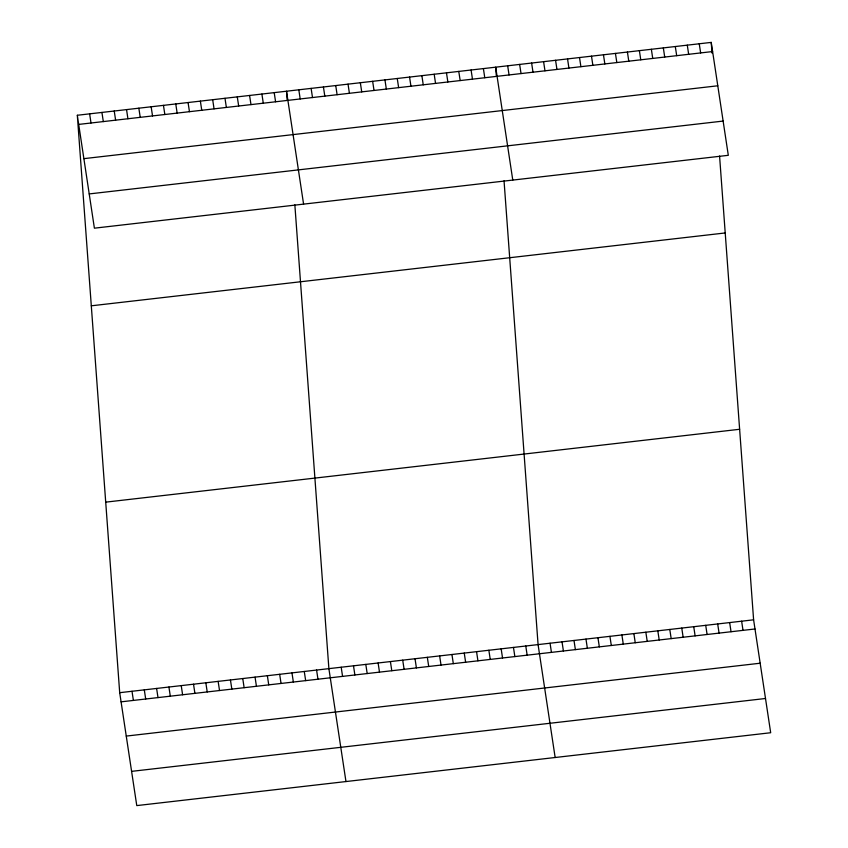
<?xml version="1.0" encoding="UTF-8"?>
<svg xmlns="http://www.w3.org/2000/svg" width="848" height="848" viewBox="0 0 848 848"><rect width="100%" height="100%" fill="white"/><g stroke="black" fill="none" stroke-linecap="round" stroke-linejoin="round"><path stroke-width="1.27" d="M77.316 115.264L711.228 42.4L728.305 155.311L94.393 228.176L77.316 115.264L119.695 692.689L136.772 805.6L770.684 732.736L753.607 619.824L719.57 156.021M78.705 124.412L712.617 51.548M83.878 158.65L717.79 85.786M89.21 193.927L723.121 121.073M91.298 305.81L725.21 232.956M105.714 502.143L739.626 429.279M119.695 692.689L753.607 619.824M121.084 701.837L754.996 628.983M126.257 736.085L760.168 663.221M131.599 771.362L765.5 698.498M699.25 43.778L700.639 52.926M687.283 45.156L688.661 54.304M675.305 46.534L676.693 55.682M663.337 47.901L664.715 57.06M741.629 621.202L743.018 630.35M651.359 49.279L652.737 58.427M729.662 622.58L731.04 631.728M639.381 50.657L640.77 59.805M717.684 623.958L719.072 633.106M627.414 52.035L628.792 61.183M705.716 625.336L707.094 634.484M615.436 53.413L616.825 62.561M693.738 626.714L695.116 635.862M603.458 54.791L604.847 63.939M681.76 628.082L683.149 637.24M591.491 56.159L592.869 65.317M669.793 629.46L671.171 638.608M579.513 57.537L580.901 66.685M657.815 630.838L659.203 639.986M567.545 58.915L568.923 68.063M645.837 632.216L647.225 641.364M555.567 60.293L556.956 69.441M633.869 633.594L635.247 642.742M543.589 61.671L544.978 70.819M621.891 634.972L623.28 644.12M531.622 63.049L533 72.197M609.924 636.339L611.302 645.498M519.644 64.416L521.032 73.575M597.946 637.717L599.335 646.865M507.676 65.794L509.054 74.942M585.968 639.095L587.357 648.243M512.775 180.083L495.698 67.172L496.303 75.461M574.001 640.473L575.379 649.621M483.392 68.593L484.78 77.74M562.023 641.851L563.411 650.999M471.085 70.002L472.474 79.15M550.055 643.229L551.433 652.377M458.779 71.412L460.167 80.571M555.154 757.508L538.077 644.607L504.041 180.794M446.472 72.833L447.861 81.98M525.771 646.017L527.159 655.165M434.176 74.242L435.554 83.39M513.464 647.427L514.853 656.585M421.869 75.663L423.247 84.811M501.157 648.847L502.546 657.995M409.563 77.073L410.941 86.22M488.851 650.257L490.239 659.405M397.256 78.493L398.634 87.641M476.555 651.677L477.933 660.825M384.95 79.903L386.338 89.051M464.248 653.087L465.626 662.235M372.643 81.313L374.032 90.471M451.942 654.508L453.32 663.655M360.336 82.733L361.725 91.881M439.635 655.917L441.024 665.065M348.03 84.143L349.418 93.291M427.328 657.327L428.717 666.486M335.734 85.563L337.112 94.711M415.022 658.748L416.41 667.895M323.427 86.973L324.805 96.121M402.715 660.157L404.104 669.305M311.121 88.393L312.499 97.541M390.409 661.578L391.797 670.726M298.814 89.803L300.192 98.951M378.113 662.988L379.491 672.135M303.584 204.124L286.507 91.213L287.112 99.502M365.806 664.408L367.184 673.556M274.201 92.633L275.589 101.781M353.499 665.818L354.877 674.966M261.894 94.043L263.283 103.191M341.193 667.228L342.571 676.386M249.588 95.464L250.976 104.611M345.963 781.559L328.886 668.648L294.85 204.834M237.292 96.873L238.67 106.021M316.58 670.058L317.968 679.206M224.985 98.294L226.363 107.442M304.273 671.478L305.662 680.626M212.678 99.704L214.056 108.851M291.966 672.888L293.355 682.036M200.372 101.113L201.75 110.272M279.67 674.308L281.048 683.456M188.065 102.534L189.454 111.682M267.364 675.718L268.742 684.866M175.759 103.944L177.147 113.091M255.057 677.128L256.435 686.286M163.452 105.364L164.841 114.512M242.751 678.548L244.129 687.696M151.145 106.774L152.534 115.922M230.444 679.958L231.833 689.106M138.839 108.194L140.227 117.342M218.137 681.379L219.526 690.526M126.543 109.604L127.921 118.752M205.831 682.788L207.219 691.936M114.236 111.014L115.614 120.172M193.524 684.209L194.913 693.357M101.93 112.434L103.308 121.582M181.228 685.619L182.606 694.766M89.623 113.844L91.012 123.002M168.922 687.028L170.3 696.187M156.615 688.449L157.993 697.597M144.308 689.859L145.686 699.017M132.002 691.279L133.39 700.427M711.228 42.4L712.013 53.053"/></g></svg>
